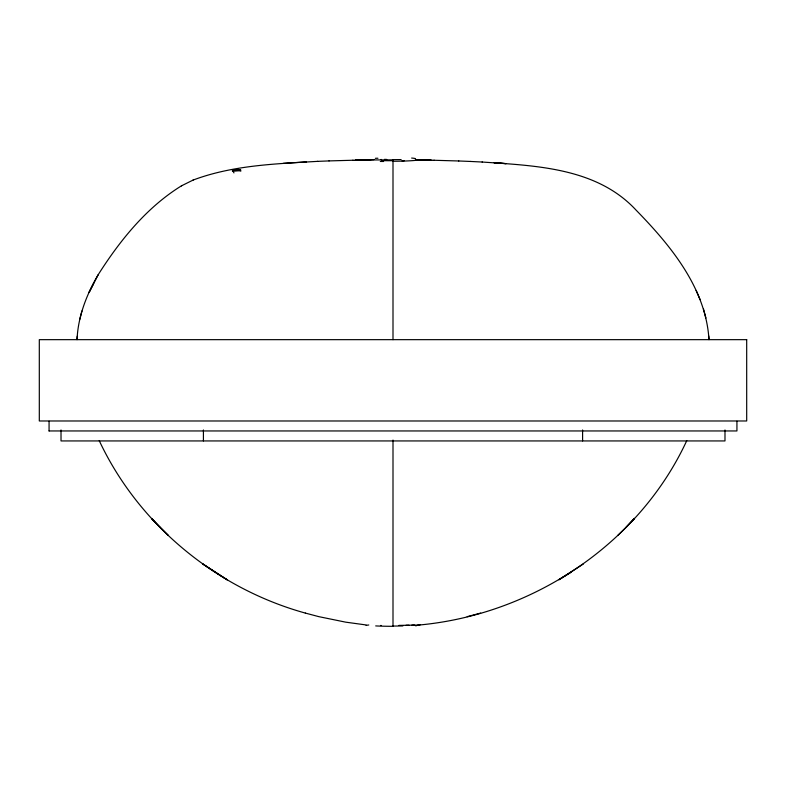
<?xml version="1.0" encoding="UTF-8"?>
<svg xmlns="http://www.w3.org/2000/svg" width="786" height="786" viewBox="0 0 786 786"><rect width="100%" height="100%" fill="white"/><g stroke="black" fill="none" stroke-linecap="round" stroke-linejoin="round"><path stroke-width="1.18" d="M240.821 170.041L238.305 169.481L233.01 170.316M77.254 336.28L77.038 339.66C78.011 316.532 86.617 294.495 98.201 274.697C120.032 240.339 146.599 207.317 181.635 185.732M79.759 319.45L81.911 311.001M686.777 440.632C638.861 544.158 532.554 614.308 419.862 624.958L418.879 625.008M93.662 283.5L89.064 292.461L98.201 274.697M617.776 535.433L626.314 527.072M571.275 572.159L558.866 579.783L583.418 563.926M192.963 180.161L193.16 180.043C232.794 165.129 275.837 163.852 317.652 161.356M240.202 170.65L233.088 171.24L233.963 172.9M181.399 185.869L193.16 180.043M467.189 616.656L480.659 613.08M419.911 624.958L415.106 625.125M373.959 159.617L355.184 160.246L369.253 159.922M306.461 161.887L283.225 163.36M361.589 160.138L370.963 159.696M370.334 159.735L359.87 160.148M317.485 161.366L329.108 160.914M418.751 625.017L417.798 625.047M369.263 159.833L357.758 160.216L359.123 160.167M328.98 160.914L352.953 160.246M414.281 625.145L411.756 625.204M352.796 160.246L369.567 159.961M401.135 159.587L393 159.637L393 339.66M367.642 159.971L366.197 159.98M409.025 625.253L406.018 625.292M370.982 159.951L393 159.872M49.046 430.954L736.934 430.954L736.934 421.227M419.803 159.98L434.255 160.265M381.181 625.489L380.62 625.479M417.926 159.98L430.797 160.265M380.886 159.499L381.485 159.509M99.223 440.632C138.591 524.567 216.229 588.409 305.341 613.08L305.381 613.09M417.877 159.961L431.691 160.275M430.414 160.265L415.401 159.705M433.98 160.265L458.828 160.983M458.69 160.973L470.716 161.464M470.549 161.454L482.319 162.034M482.113 162.024C535.816 165.767 596.77 167.654 636.09 210.137C670.655 245.537 705.857 288.059 708.982 339.66L708.726 335.966M494.05 162.751L506.155 163.626L494.296 162.751M366.148 624.958L345.752 622.168L318.792 616.646L305.341 613.08M239.936 169.54L240.86 171.132M233.049 171.23L232.292 170.916M159.686 527.072L168.224 535.433L151.541 518.446L159.755 527.121M705.916 318.025L703.46 308.947M696.141 290.437L700.13 299.672M724.987 429.971L724.987 440.936L61.023 440.936L61.013 429.971M582.593 429.971L582.593 440.936M393 440.072L393 625.607M203.417 429.971L203.417 440.936M49.066 421.227L49.066 430.954M402.874 625.941A26.911 1.631 0 0 1 393 626.049M393 626.304A26.921 1.7 0 0 1 375.688 625.911M414.615 625.047A26.921 0.678 -0.3 0 1 398.905 625.391M419.243 624.693A26.842 0.815 -5.5 0 1 419.822 624.752M416.472 625.735A26.921 1.199 0.8 0 1 415.548 625.794M366.138 625.499A26.911 1.395 -0.4 0 1 368.781 624.978M393.02 160.678A26.793 3.341 -1 0 1 381.8 160.58M419.017 159.912A26.901 2.368 0.4 0 1 416.442 160.452M401.97 160.825A26.586 3.095 -4.6 0 1 404.22 160.747M411.628 158.055A26.292 5.954 -8.6 0 1 415.548 158.595M419.616 159.666A26.911 1.788 -0.2 0 1 392.843 161.258M380.316 161.464A26.292 3.164 3.3 0 1 383.627 161.484M375.354 158.31A26.586 5.217 7.4 0 1 377.938 158.241M386.761 159.45A26.921 0.845 2.2 0 1 384.492 159.342M235.024 170.336A25.211 1.366 -9.7 0 1 237.048 169.805M238.865 170.533A27.412 2.191 -11.2 0 1 240.31 170.631M634.43 518.387L626.245 527.121L634.459 518.446M746.7 339.66L39.3 339.66L39.31 420.982L746.7 420.982L746.69 339.66M227.134 579.783L202.66 563.896L227.075 579.773"/></g></svg>
